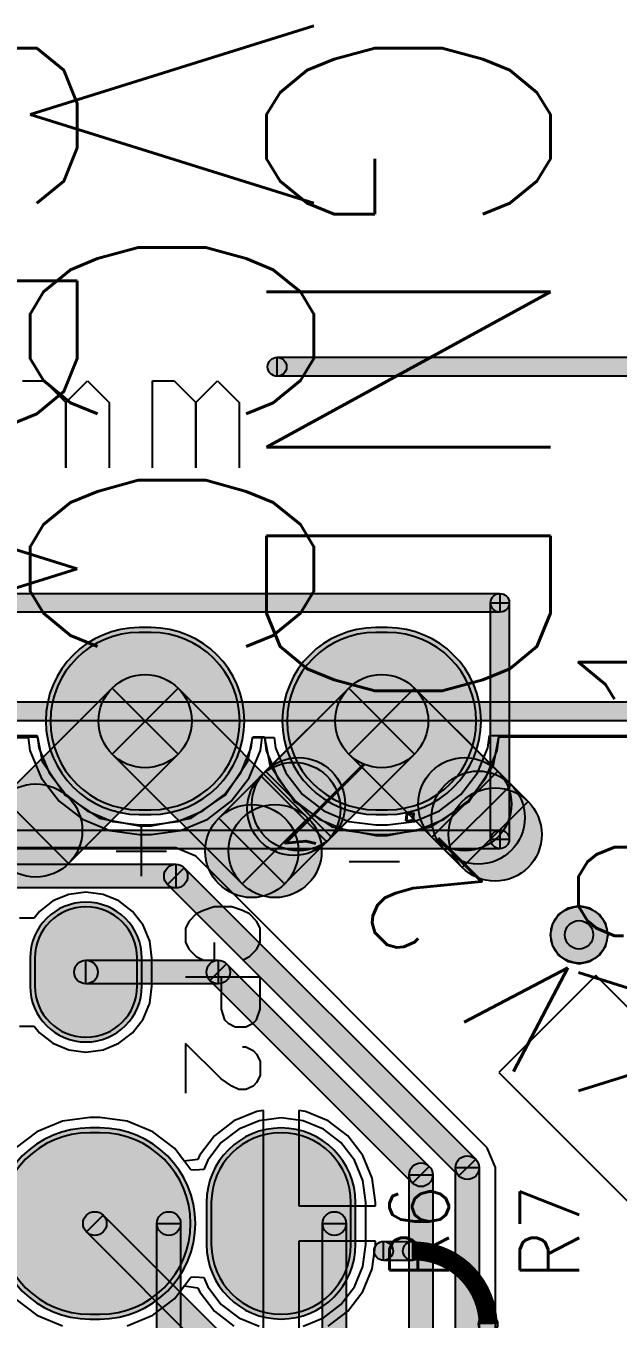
# Model space of a CAD drawing. Header units: millimetres. Extents: x -4 to 157, y -60 to 103.
# Drawn here: x 78 to 103, y 48.5 to 103.2 of the extents above; entities that cross this region are included whole.
import ezdxf

# ---------------------------------------------------------------- set-up
doc = ezdxf.new("R2010")
doc.units = ezdxf.units.MM
for name, color, linetype, true_color in [('BottomLayer', 5, 'Continuous', 0x0000ff), ('BottomOverlay', 7, 'Continuous', 0x999900), ('BottomSolder', 6, 'Continuous', 0xff00ff), ('KeepOutLayer', 6, 'Continuous', 0xff00ff), ('Mechanical17', 7, 'Continuous', 0x7f7f00), ('Mechanical18', 7, 'Continuous', 0x7f7f00), ('MidLayer1', 7, 'Continuous', 0x7f0000), ('MidLayer2', 7, 'Continuous', 0x3f7f00), ('MultiLayer', 7, 'Continuous', 0xc0c0c0), ('TopLayer', 1, 'Continuous', 0xff0000), ('TopOverlay', 2, 'Continuous', 0xffff00), ('TopSolder', 7, 'Continuous', 0x7f007f)]:
    doc.layers.add(name, color=color, linetype=linetype, true_color=true_color)
doc.styles.add('textstyle11', font='standard')
doc.styles.add('textstyle12', font='standard')
doc.styles.add('textstyle21', font='standard')
doc.styles.add('textstyle28', font='standard')
doc.styles.add('textstyle32', font='standard')
doc.styles.add('textstyle33', font='standard')
doc.styles.add('textstyle57', font='standard')
doc.styles.add('textstyle58', font='standard')

msp = doc.modelspace()

# ---------------------------------------------------------------- hatches: boundary and pattern name
at = {"layer": 'BottomLayer', "true_color": 0x0000ff}
h = msp.add_hatch(color=5, dxfattribs=at)
edge = h.paths.add_edge_path(flags=0)
edge.add_arc((83.25, 73.8), 3.75, 270, 450)
edge.add_line((83.25, 77.55), (82.75, 77.55))
edge.add_arc((82.75, 73.8), 3.75, 90, 270)
edge.add_line((82.75, 70.05), (83.25, 70.05))
h = msp.add_hatch(color=5, dxfattribs=at)
edge = h.paths.add_edge_path(flags=0)
edge.add_arc((93.25, 73.8), 3.75, 270, 450)
edge.add_line((93.25, 77.55), (92.75, 77.55))
edge.add_arc((92.75, 73.8), 3.75, 90, 270)
edge.add_line((92.75, 70.05), (93.25, 70.05))
h = msp.add_hatch(color=5, dxfattribs=at)
edge = h.paths.add_edge_path(flags=0)
edge.add_arc((93, 73.8), 1.969, 0, 360)
h = msp.add_hatch(color=5, dxfattribs=at)
edge = h.paths.add_edge_path(flags=0)
edge.add_arc((93, 73.8), 1.969, 0, 360)
for points in [[(90.879, 68.895), (88.095, 71.679), (91.608, 75.192), (94.392, 72.408)], [(91.608, 72.408), (94.392, 75.192), (97.905, 71.679), (95.121, 68.895)], [(67.752, 66.745), (67.752, 67.745), (84.298, 67.745), (84.298, 66.745)], [(83.945, 66.891), (84.652, 67.598), (96.976, 55.275), (96.268, 54.568)], [(80.5, 62.689), (80.5, 63.689), (86.092, 63.689), (86.092, 62.689)], [(85.738, 62.835), (86.445, 63.543), (95.014, 54.973), (94.307, 54.266)], [(97.122, 46.191), (96.122, 46.191), (96.122, 54.921), (97.122, 54.921)], [(95.161, 43.042), (94.161, 43.042), (94.161, 54.62), (95.161, 54.62)], [(80.52, 52.206), (81.228, 52.913), (89.889, 44.251), (89.182, 43.544)]]:
    msp.add_hatch(color=5, dxfattribs=at).paths.add_polyline_path(points, flags=0)
h = msp.add_hatch(color=5, dxfattribs=at)
edge = h.paths.add_edge_path(flags=0)
edge.add_arc((89.487, 70.287), 1.969, 0, 360)
h = msp.add_hatch(color=5, dxfattribs=at)
edge = h.paths.add_edge_path(flags=0)
edge.add_arc((96.513, 70.287), 1.969, 0, 360)
h = msp.add_hatch(color=5, dxfattribs=at)
edge = h.paths.add_edge_path(flags=0)
edge.add_arc((84.298, 67.245), 0.5, 0, 360)
h = msp.add_hatch(color=5, dxfattribs=at)
edge = h.paths.add_edge_path(flags=0)
edge.add_arc((84.298, 67.245), 0.5, 0, 360)
h = msp.add_hatch(color=5, dxfattribs=at)
edge = h.paths.add_edge_path(flags=0)
edge.add_arc((80.5, 62.598), 2.165, 180, 360)
edge.add_line((82.665, 62.598), (82.665, 63.78))
edge.add_arc((80.5, 63.78), 2.165, 0, 180)
edge.add_line((78.335, 63.78), (78.335, 62.598))
h = msp.add_hatch(color=5, dxfattribs=at)
edge = h.paths.add_edge_path(flags=0)
edge.add_arc((101.346, 64.764), 1.2, 0, 360)
h = msp.add_hatch(color=5, dxfattribs=at)
edge = h.paths.add_edge_path(flags=0)
edge.add_arc((80.5, 63.189), 0.5, 0, 360)
h = msp.add_hatch(color=5, dxfattribs=at)
edge = h.paths.add_edge_path(flags=0)
edge.add_arc((86.092, 63.189), 0.5, 0, 360)
h = msp.add_hatch(color=5, dxfattribs=at)
edge = h.paths.add_edge_path(flags=0)
edge.add_arc((86.092, 63.189), 0.5, 0, 360)
h = msp.add_hatch(color=5, dxfattribs=at)
edge = h.paths.add_edge_path(flags=0)
edge.add_arc((80.663, 52.559), 3.839, 90, 270)
edge.add_line((80.663, 48.72), (81.085, 48.72))
edge.add_arc((81.085, 52.559), 3.839, 270, 450)
edge.add_line((81.085, 56.398), (80.663, 56.398))
h = msp.add_hatch(color=5, dxfattribs=at)
edge = h.paths.add_edge_path(flags=0)
edge.add_arc((88.748, 51.67), 2.95, 180, 360)
edge.add_line((91.698, 51.67), (91.698, 53.448))
edge.add_arc((88.748, 53.448), 2.95, 0, 180)
edge.add_line((85.798, 53.448), (85.798, 51.67))
h = msp.add_hatch(color=5, dxfattribs=at)
edge = h.paths.add_edge_path(flags=0)
edge.add_arc((96.622, 54.921), 0.5, 0, 360)
h = msp.add_hatch(color=5, dxfattribs=at)
edge = h.paths.add_edge_path(flags=0)
edge.add_arc((96.622, 54.921), 0.5, 0, 360)
h = msp.add_hatch(color=5, dxfattribs=at)
edge = h.paths.add_edge_path(flags=0)
edge.add_arc((94.661, 54.62), 0.5, 0, 360)
h = msp.add_hatch(color=5, dxfattribs=at)
edge = h.paths.add_edge_path(flags=0)
edge.add_arc((94.661, 54.62), 0.5, 0, 360)
h = msp.add_hatch(color=5, dxfattribs=at)
edge = h.paths.add_edge_path(flags=0)
edge.add_arc((80.874, 52.559), 0.5, 0, 360)
at = {"layer": 'BottomSolder', "true_color": 0xff00ff}
h = msp.add_hatch(color=6, dxfattribs=at)
edge = h.paths.add_edge_path(flags=0)
edge.add_arc((83.25, 73.8), 3.95, 270, 450)
edge.add_line((83.25, 77.75), (82.75, 77.75))
edge.add_arc((82.75, 73.8), 3.95, 90, 270)
edge.add_line((82.75, 69.85), (83.25, 69.85))
h = msp.add_hatch(color=6, dxfattribs=at)
edge = h.paths.add_edge_path(flags=0)
edge.add_arc((93.25, 73.8), 3.95, 270, 450)
edge.add_line((93.25, 77.75), (92.75, 77.75))
edge.add_arc((92.75, 73.8), 3.95, 90, 270)
edge.add_line((92.75, 69.85), (93.25, 69.85))
h = msp.add_hatch(color=6, dxfattribs=at)
edge = h.paths.add_edge_path(flags=0)
edge.add_arc((80.5, 62.598), 2.365, 180, 360)
edge.add_line((82.865, 62.598), (82.865, 63.78))
edge.add_arc((80.5, 63.78), 2.365, 0, 180)
edge.add_line((78.135, 63.78), (78.135, 62.598))
h = msp.add_hatch(color=6, dxfattribs=at)
edge = h.paths.add_edge_path(flags=0)
edge.add_arc((80.663, 52.559), 4.039, 90, 270)
edge.add_line((80.663, 48.52), (81.085, 48.52))
edge.add_arc((81.085, 52.559), 4.039, 270, 450)
edge.add_line((81.085, 56.598), (80.663, 56.598))
h = msp.add_hatch(color=6, dxfattribs=at)
edge = h.paths.add_edge_path(flags=0)
edge.add_arc((88.748, 51.67), 3.15, 180, 360)
edge.add_line((91.898, 51.67), (91.898, 53.448))
edge.add_arc((88.748, 53.448), 3.15, 0, 180)
edge.add_line((85.598, 53.448), (85.598, 51.67))
at = {"layer": 'KeepOutLayer', "true_color": 0xff00ff}
msp.add_hatch(color=6, dxfattribs=at).paths.add_polyline_path([(33.63, 73.813), (33.63, 74.613), (112.37, 74.613), (112.37, 73.813)], flags=0)
at = {"layer": 'Mechanical18', "true_color": 0x7f7f00}
h = msp.add_hatch(color=56, dxfattribs=at)
edge = h.paths.add_edge_path(flags=0)
edge.add_arc((88.578, 88.78), 0.4, 0, 360)
msp.add_hatch(color=56, dxfattribs=at).paths.add_polyline_path([(88.578, 88.38), (88.578, 89.18), (122.213, 89.18), (122.213, 88.38)], flags=0)
at = {"layer": 'MidLayer1', "true_color": 0x7f0000}
h = msp.add_hatch(color=16, dxfattribs=at)
edge = h.paths.add_edge_path(flags=0)
edge.add_arc((83.25, 73.8), 3.75, 270, 450)
edge.add_line((83.25, 77.55), (82.75, 77.55))
edge.add_arc((82.75, 73.8), 3.75, 90, 270)
edge.add_line((82.75, 70.05), (83.25, 70.05))
h = msp.add_hatch(color=16, dxfattribs=at)
edge = h.paths.add_edge_path(flags=0)
edge.add_arc((93.25, 73.8), 3.75, 270, 450)
edge.add_line((93.25, 77.55), (92.75, 77.55))
edge.add_arc((92.75, 73.8), 3.75, 90, 270)
edge.add_line((92.75, 70.05), (93.25, 70.05))
h = msp.add_hatch(color=16, dxfattribs=at)
edge = h.paths.add_edge_path(flags=0)
edge.add_arc((93, 73.8), 1.969, 0, 360)
h = msp.add_hatch(color=16, dxfattribs=at)
edge = h.paths.add_edge_path(flags=0)
edge.add_arc((93, 73.8), 1.969, 0, 360)
for points in [[(88.899, 66.915), (86.115, 69.699), (91.608, 75.192), (94.392, 72.408)], [(91.608, 72.408), (94.392, 75.192), (99.189, 70.395), (96.405, 67.611)]]:
    msp.add_hatch(color=16, dxfattribs=at).paths.add_polyline_path(points, flags=0)
h = msp.add_hatch(color=16, dxfattribs=at)
edge = h.paths.add_edge_path(flags=0)
edge.add_arc((97.797, 69.003), 1.969, 0, 360)
h = msp.add_hatch(color=16, dxfattribs=at)
edge = h.paths.add_edge_path(flags=0)
edge.add_arc((87.507, 68.307), 1.969, 0, 360)
h = msp.add_hatch(color=16, dxfattribs=at)
edge = h.paths.add_edge_path(flags=0)
edge.add_arc((80.5, 62.598), 2.165, 180, 360)
edge.add_line((82.665, 62.598), (82.665, 63.78))
edge.add_arc((80.5, 63.78), 2.165, 0, 180)
edge.add_line((78.335, 63.78), (78.335, 62.598))
h = msp.add_hatch(color=16, dxfattribs=at)
edge = h.paths.add_edge_path(flags=0)
edge.add_arc((101.346, 64.764), 1.2, 0, 360)
h = msp.add_hatch(color=16, dxfattribs=at)
edge = h.paths.add_edge_path(flags=0)
edge.add_arc((80.663, 52.559), 3.839, 90, 270)
edge.add_line((80.663, 48.72), (81.085, 48.72))
edge.add_arc((81.085, 52.559), 3.839, 270, 450)
edge.add_line((81.085, 56.398), (80.663, 56.398))
h = msp.add_hatch(color=16, dxfattribs=at)
edge = h.paths.add_edge_path(flags=0)
edge.add_arc((88.748, 51.67), 2.95, 180, 360)
edge.add_line((91.698, 51.67), (91.698, 53.448))
edge.add_arc((88.748, 53.448), 2.95, 0, 180)
edge.add_line((85.798, 53.448), (85.798, 51.67))
at = {"layer": 'MidLayer2', "true_color": 0x3f7f00}
h = msp.add_hatch(color=76, dxfattribs=at)
edge = h.paths.add_edge_path(flags=0)
edge.add_arc((83.25, 73.8), 3.75, 270, 450)
edge.add_line((83.25, 77.55), (82.75, 77.55))
edge.add_arc((82.75, 73.8), 3.75, 90, 270)
edge.add_line((82.75, 70.05), (83.25, 70.05))
h = msp.add_hatch(color=76, dxfattribs=at)
edge = h.paths.add_edge_path(flags=0)
edge.add_arc((93.25, 73.8), 3.75, 270, 450)
edge.add_line((93.25, 77.55), (92.75, 77.55))
edge.add_arc((92.75, 73.8), 3.75, 90, 270)
edge.add_line((92.75, 70.05), (93.25, 70.05))
h = msp.add_hatch(color=76, dxfattribs=at)
edge = h.paths.add_edge_path(flags=0)
edge.add_arc((83, 73.8), 1.969, 0, 360)
h = msp.add_hatch(color=76, dxfattribs=at)
edge = h.paths.add_edge_path(flags=0)
edge.add_arc((83, 73.8), 1.969, 0, 360)
for points in [[(79.767, 67.783), (76.983, 70.567), (81.608, 75.192), (84.392, 72.408)], [(81.608, 72.408), (84.392, 75.192), (89.885, 69.699), (87.101, 66.915)]]:
    msp.add_hatch(color=76, dxfattribs=at).paths.add_polyline_path(points, flags=0)
h = msp.add_hatch(color=76, dxfattribs=at)
edge = h.paths.add_edge_path(flags=0)
edge.add_arc((78.375, 69.175), 1.969, 0, 360)
h = msp.add_hatch(color=76, dxfattribs=at)
edge = h.paths.add_edge_path(flags=0)
edge.add_arc((88.493, 68.307), 1.969, 0, 360)
h = msp.add_hatch(color=76, dxfattribs=at)
edge = h.paths.add_edge_path(flags=0)
edge.add_arc((80.5, 62.598), 2.165, 180, 360)
edge.add_line((82.665, 62.598), (82.665, 63.78))
edge.add_arc((80.5, 63.78), 2.165, 0, 180)
edge.add_line((78.335, 63.78), (78.335, 62.598))
h = msp.add_hatch(color=76, dxfattribs=at)
edge = h.paths.add_edge_path(flags=0)
edge.add_arc((101.346, 64.764), 0.6, 0, 360)
h = msp.add_hatch(color=76, dxfattribs=at)
edge = h.paths.add_edge_path(flags=0)
edge.add_arc((80.663, 52.559), 3.839, 90, 270)
edge.add_line((80.663, 48.72), (81.085, 48.72))
edge.add_arc((81.085, 52.559), 3.839, 270, 450)
edge.add_line((81.085, 56.398), (80.663, 56.398))
h = msp.add_hatch(color=76, dxfattribs=at)
edge = h.paths.add_edge_path(flags=0)
edge.add_arc((88.748, 51.67), 2.95, 180, 360)
edge.add_line((91.698, 51.67), (91.698, 53.448))
edge.add_arc((88.748, 53.448), 2.95, 0, 180)
edge.add_line((85.798, 53.448), (85.798, 51.67))
at = {"layer": 'MultiLayer', "true_color": 0xc0c0c0}
h = msp.add_hatch(color=9, dxfattribs=at)
edge = h.paths.add_edge_path(flags=0)
edge.add_arc((83.25, 73.8), 3.75, 270, 450)
edge.add_line((83.25, 77.55), (82.75, 77.55))
edge.add_arc((82.75, 73.8), 3.75, 90, 270)
edge.add_line((82.75, 70.05), (83.25, 70.05))
h = msp.add_hatch(color=9, dxfattribs=at)
edge = h.paths.add_edge_path(flags=0)
edge.add_arc((93.25, 73.8), 3.75, 270, 450)
edge.add_line((93.25, 77.55), (92.75, 77.55))
edge.add_arc((92.75, 73.8), 3.75, 90, 270)
edge.add_line((92.75, 70.05), (93.25, 70.05))
h = msp.add_hatch(color=9, dxfattribs=at)
edge = h.paths.add_edge_path(flags=0)
edge.add_arc((80.5, 62.598), 2.165, 180, 360)
edge.add_line((82.665, 62.598), (82.665, 63.78))
edge.add_arc((80.5, 63.78), 2.165, 0, 180)
edge.add_line((78.335, 63.78), (78.335, 62.598))
h = msp.add_hatch(color=9, dxfattribs=at)
edge = h.paths.add_edge_path(flags=0)
edge.add_arc((80.663, 52.559), 3.839, 90, 270)
edge.add_line((80.663, 48.72), (81.085, 48.72))
edge.add_arc((81.085, 52.559), 3.839, 270, 450)
edge.add_line((81.085, 56.398), (80.663, 56.398))
h = msp.add_hatch(color=9, dxfattribs=at)
edge = h.paths.add_edge_path(flags=0)
edge.add_arc((88.748, 51.67), 2.95, 180, 360)
edge.add_line((91.698, 51.67), (91.698, 53.448))
edge.add_arc((88.748, 53.448), 2.95, 0, 180)
edge.add_line((85.798, 53.448), (85.798, 51.67))
at = {"layer": 'TopLayer', "true_color": 0xff0000}
h = msp.add_hatch(color=1, dxfattribs=at)
edge = h.paths.add_edge_path(flags=0)
edge.add_arc((83.25, 73.8), 3.75, 270, 450)
edge.add_line((83.25, 77.55), (82.75, 77.55))
edge.add_arc((82.75, 73.8), 3.75, 90, 270)
edge.add_line((82.75, 70.05), (83.25, 70.05))
h = msp.add_hatch(color=1, dxfattribs=at)
edge = h.paths.add_edge_path(flags=0)
edge.add_arc((93.25, 73.8), 3.75, 270, 450)
edge.add_line((93.25, 77.55), (92.75, 77.55))
edge.add_arc((92.75, 73.8), 3.75, 90, 270)
edge.add_line((92.75, 70.05), (93.25, 70.05))
h = msp.add_hatch(color=1, dxfattribs=at)
edge = h.paths.add_edge_path(flags=0)
edge.add_arc((93, 73.8), 1.969, 0, 360)
h = msp.add_hatch(color=1, dxfattribs=at)
edge = h.paths.add_edge_path(flags=0)
edge.add_arc((93, 73.8), 1.969, 0, 360)
for points in [[(90.679, 68.695), (87.895, 71.479), (91.608, 75.192), (94.392, 72.408)], [(91.608, 72.408), (94.392, 75.192), (98.474, 71.11), (95.69, 68.326)]]:
    msp.add_hatch(color=1, dxfattribs=at).paths.add_polyline_path(points, flags=0)
h = msp.add_hatch(color=1, dxfattribs=at)
edge = h.paths.add_edge_path(flags=0)
edge.add_arc((89.287, 70.087), 1.969, 0, 360)
h = msp.add_hatch(color=1, dxfattribs=at)
edge = h.paths.add_edge_path(flags=0)
edge.add_arc((97.082, 69.718), 1.969, 0, 360)
h = msp.add_hatch(color=1, dxfattribs=at)
edge = h.paths.add_edge_path(flags=0)
edge.add_arc((80.5, 62.598), 2.165, 180, 360)
edge.add_line((82.665, 62.598), (82.665, 63.78))
edge.add_arc((80.5, 63.78), 2.165, 0, 180)
edge.add_line((78.335, 63.78), (78.335, 62.598))
h = msp.add_hatch(color=1, dxfattribs=at)
edge = h.paths.add_edge_path(flags=0)
edge.add_arc((101.346, 64.764), 1.2, 0, 360)
h = msp.add_hatch(color=1, dxfattribs=at)
edge = h.paths.add_edge_path(flags=0)
edge.add_arc((80.663, 52.559), 3.839, 90, 270)
edge.add_line((80.663, 48.72), (81.085, 48.72))
edge.add_arc((81.085, 52.559), 3.839, 270, 450)
edge.add_line((81.085, 56.398), (80.663, 56.398))
h = msp.add_hatch(color=1, dxfattribs=at)
edge = h.paths.add_edge_path(flags=0)
edge.add_arc((88.748, 51.67), 2.95, 180, 360)
edge.add_line((91.698, 51.67), (91.698, 53.448))
edge.add_arc((88.748, 53.448), 2.95, 0, 180)
edge.add_line((85.798, 53.448), (85.798, 51.67))
at = {"layer": 'TopOverlay', "true_color": 0xffff00}
for points in [[(48, 78.406), (48, 79.194), (98, 79.194), (98, 78.406)], [(98.394, 68.8), (97.606, 68.8), (97.606, 78.8), (98.394, 78.8)], [(48, 68.406), (48, 69.194), (98, 69.194), (98, 68.406)], [(84.5, 40.5), (83.5, 40.5), (83.5, 52.559), (84.5, 52.559)], [(91.5, 33.5), (90.5, 33.5), (90.5, 52.559), (91.5, 52.559)], [(93.079, 51), (93.079, 51.8), (94.3, 51.8), (94.3, 51)]]:
    msp.add_hatch(color=2, dxfattribs=at).paths.add_polyline_path(points, flags=0)
h = msp.add_hatch(color=2, dxfattribs=at)
edge = h.paths.add_edge_path(flags=0)
edge.add_arc((98, 78.8), 0.394, 0, 360)
h = msp.add_hatch(color=2, dxfattribs=at)
edge = h.paths.add_edge_path(flags=0)
edge.add_arc((98, 78.8), 0.394, 0, 360)
h = msp.add_hatch(color=2, dxfattribs=at)
edge = h.paths.add_edge_path(flags=0)
edge.add_arc((98, 68.8), 0.394, 0, 360)
h = msp.add_hatch(color=2, dxfattribs=at)
edge = h.paths.add_edge_path(flags=0)
edge.add_arc((98, 68.8), 0.394, 0, 360)
h = msp.add_hatch(color=2, dxfattribs=at)
edge = h.paths.add_edge_path(flags=0)
edge.add_arc((84, 52.559), 0.5, 0, 360)
h = msp.add_hatch(color=2, dxfattribs=at)
edge = h.paths.add_edge_path(flags=0)
edge.add_arc((91, 52.559), 0.5, 0, 360)
h = msp.add_hatch(color=2, dxfattribs=at)
edge = h.paths.add_edge_path(flags=0)
edge.add_arc((93.079, 51.4), 0.4, 0, 360)
h = msp.add_hatch(color=2, dxfattribs=at)
edge = h.paths.add_edge_path(flags=0)
edge.add_arc((94.3, 51.4), 0.4, 0, 360)
h = msp.add_hatch(color=2, dxfattribs=at)
edge = h.paths.add_edge_path(flags=0)
edge.add_arc((94.3, 51.4), 0.4, 0, 360)
h = msp.add_hatch(color=2, dxfattribs=at)
edge = h.paths.add_edge_path(flags=0)
edge.add_arc((97.5, 48.3), 0.4, 0, 360)
h = msp.add_hatch(color=2, dxfattribs=at)
edge = h.paths.add_edge_path(flags=0)
edge.add_arc((97.5, 48.3), 0.4, 0, 360)
at = {"layer": 'TopSolder', "true_color": 0x7f007f}
h = msp.add_hatch(color=216, dxfattribs=at)
edge = h.paths.add_edge_path(flags=0)
edge.add_arc((83.25, 73.8), 3.95, 270, 450)
edge.add_line((83.25, 77.75), (82.75, 77.75))
edge.add_arc((82.75, 73.8), 3.95, 90, 270)
edge.add_line((82.75, 69.85), (83.25, 69.85))
h = msp.add_hatch(color=216, dxfattribs=at)
edge = h.paths.add_edge_path(flags=0)
edge.add_arc((93.25, 73.8), 3.95, 270, 450)
edge.add_line((93.25, 77.75), (92.75, 77.75))
edge.add_arc((92.75, 73.8), 3.95, 90, 270)
edge.add_line((92.75, 69.85), (93.25, 69.85))
h = msp.add_hatch(color=216, dxfattribs=at)
edge = h.paths.add_edge_path(flags=0)
edge.add_arc((80.5, 62.598), 2.365, 180, 360)
edge.add_line((82.865, 62.598), (82.865, 63.78))
edge.add_arc((80.5, 63.78), 2.365, 0, 180)
edge.add_line((78.135, 63.78), (78.135, 62.598))
h = msp.add_hatch(color=216, dxfattribs=at)
edge = h.paths.add_edge_path(flags=0)
edge.add_arc((80.663, 52.559), 4.039, 90, 270)
edge.add_line((80.663, 48.52), (81.085, 48.52))
edge.add_arc((81.085, 52.559), 4.039, 270, 450)
edge.add_line((81.085, 56.598), (80.663, 56.598))
h = msp.add_hatch(color=216, dxfattribs=at)
edge = h.paths.add_edge_path(flags=0)
edge.add_arc((88.748, 51.67), 3.15, 180, 360)
edge.add_line((91.898, 51.67), (91.898, 53.448))
edge.add_arc((88.748, 53.448), 3.15, 0, 180)
edge.add_line((85.598, 53.448), (85.598, 51.67))

# ---------------------------------------------------------------- linework, layer by layer
at = {"layer": 'BottomLayer', "color": 5, "true_color": 0x0000ff}
for p, q in [((83.25, 77.55), (82.75, 77.55)), ((93.25, 77.55), (92.75, 77.55)), ((88.095, 71.679), (91.608, 75.192)), ((91.608, 72.408), (94.392, 75.192)), ((91.608, 75.192), (94.392, 72.408)), ((94.392, 75.192), (97.905, 71.679)), ((94.392, 72.408), (90.879, 68.895)), ((95.121, 68.895), (91.608, 72.408)), ((90.879, 68.895), (88.095, 71.679)), ((97.905, 71.679), (95.121, 68.895)), ((82.75, 70.05), (83.25, 70.05)), ((92.75, 70.05), (93.25, 70.05)), ((67.752, 67.745), (84.298, 67.745)), ((83.945, 66.891), (84.652, 67.598)), ((84.298, 67.745), (84.298, 66.745)), ((84.652, 67.598), (96.976, 55.275)), ((84.298, 66.745), (67.752, 66.745)), ((96.268, 54.568), (83.945, 66.891)), ((78.335, 63.78), (78.335, 62.598)), ((80.5, 62.689), (80.5, 63.689)), ((80.5, 63.689), (86.092, 63.689)), ((82.665, 62.598), (82.665, 63.78)), ((85.738, 62.835), (86.445, 63.543)), ((86.092, 63.689), (86.092, 62.689)), ((86.445, 63.543), (95.014, 54.973)), ((86.092, 62.689), (80.5, 62.689)), ((94.307, 54.266), (85.738, 62.835)), ((81.085, 56.398), (80.663, 56.398)), ((96.976, 55.275), (96.268, 54.568)), ((95.014, 54.973), (94.307, 54.266)), ((96.122, 46.191), (96.122, 54.921)), ((96.122, 54.921), (97.122, 54.921)), ((97.122, 54.921), (97.122, 46.191)), ((94.161, 43.042), (94.161, 54.62)), ((94.161, 54.62), (95.161, 54.62)), ((95.161, 54.62), (95.161, 43.042)), ((85.798, 53.448), (85.798, 51.67)), ((91.698, 51.67), (91.698, 53.448)), ((80.52, 52.206), (81.228, 52.913)), ((81.228, 52.913), (89.889, 44.251)), ((89.182, 43.544), (80.52, 52.206)), ((80.663, 48.72), (81.085, 48.72))]:
    msp.add_line(p, q, dxfattribs=at)
at = {"layer": 'BottomLayer'}
for p, q in [((77.552, 73.13), (78.448, 73.13)), ((78.448, 73.13), (78.652, 72.103)), ((87.348, 72.103), (87.552, 73.13)), ((87.552, 73.13), (88.04, 73.13)), ((88.04, 73.13), (88.276, 71.947)), ((97.724, 71.947), (97.96, 73.13)), ((97.96, 73.13), (112.37, 73.13)), ((78.652, 72.103), (79.614, 70.664)), ((86.386, 70.664), (87.348, 72.103)), ((88.276, 71.947), (89.325, 70.375)), ((96.675, 70.375), (97.724, 71.947)), ((79.614, 70.664), (81.053, 69.702)), ((84.947, 69.702), (86.386, 70.664)), ((89.325, 70.375), (90.897, 69.326)), ((95.103, 69.326), (96.675, 70.375)), ((81.053, 69.702), (82.75, 69.365)), ((83.25, 69.365), (84.947, 69.702)), ((82.75, 69.365), (83.25, 69.365)), ((90.897, 69.326), (92.75, 68.957)), ((92.75, 68.957), (93.25, 68.957)), ((93.25, 68.957), (95.103, 69.326)), ((84.298, 68.436), (69.873, 68.436)), ((85.14, 68.087), (84.298, 68.436)), ((97.464, 55.763), (85.14, 68.087)), ((102.047, 63.045), (97.946, 58.945)), ((110.136, 54.956), (102.047, 63.045)), ((97.946, 58.945), (106.035, 50.856)), ((97.813, 54.921), (97.464, 55.763)), ((97.813, 46.684), (97.813, 54.921))]:
    msp.add_line(p, q, dxfattribs=at)
for centre, radius in [((93, 73.8), 1.969), ((93, 73.8), 1.969), ((89.487, 70.287), 1.969), ((96.513, 70.287), 1.969), ((84.298, 67.245), 0.5), ((84.298, 67.245), 0.5), ((80.5, 63.189), 0.5), ((86.092, 63.189), 0.5), ((86.092, 63.189), 0.5), ((96.622, 54.921), 0.5), ((96.622, 54.921), 0.5), ((94.661, 54.62), 0.5), ((94.661, 54.62), 0.5), ((80.874, 52.559), 0.5)]:
    msp.add_circle(centre, radius, dxfattribs=at)
at = {"layer": 'BottomLayer', "color": 5, "true_color": 0x0000ff}
msp.add_circle((101.346, 64.764), 1.2, dxfattribs=at)
for centre, radius, start, end in [((82.75, 73.8), 3.75, 90, 270), ((83.25, 73.8), 3.75, 270, 90), ((92.75, 73.8), 3.75, 90, 270), ((93.25, 73.8), 3.75, 270, 90), ((80.5, 63.78), 2.165, 0, 180), ((80.5, 62.598), 2.165, 180, 0), ((80.663, 52.559), 3.839, 90, 270), ((81.085, 52.559), 3.839, 270, 90), ((88.748, 53.448), 2.95, 0, 180), ((88.748, 51.67), 2.95, 180, 0)]:
    msp.add_arc(centre, radius, start, end, dxfattribs=at)
at = {"layer": 'BottomOverlay'}
for p, q in [((82.843, 67.241), (82.843, 69.373)), ((81.776, 68.307), (83.909, 68.307)), ((91.619, 67.857), (93.751, 67.857))]:
    msp.add_line(p, q, dxfattribs=at)
at = {"layer": 'BottomSolder', "color": 6, "true_color": 0xff00ff}
for p, q in [((83.25, 77.75), (82.75, 77.75)), ((93.25, 77.75), (92.75, 77.75)), ((82.75, 69.85), (83.25, 69.85)), ((92.75, 69.85), (93.25, 69.85)), ((78.135, 63.78), (78.135, 62.598)), ((82.865, 62.598), (82.865, 63.78)), ((81.085, 56.598), (80.663, 56.598)), ((85.598, 53.448), (85.598, 51.67)), ((91.898, 51.67), (91.898, 53.448)), ((80.663, 48.52), (81.085, 48.52))]:
    msp.add_line(p, q, dxfattribs=at)
for centre, radius, start, end in [((82.75, 73.8), 3.95, 90, 270), ((83.25, 73.8), 3.95, 270, 90), ((92.75, 73.8), 3.95, 90, 270), ((93.25, 73.8), 3.95, 270, 90), ((80.5, 63.78), 2.365, 0, 180), ((80.5, 62.598), 2.365, 180, 0), ((80.663, 52.559), 4.039, 90, 270), ((81.085, 52.559), 4.039, 270, 90), ((88.748, 53.448), 3.15, 0, 180), ((88.748, 51.67), 3.15, 180, 0)]:
    msp.add_arc(centre, radius, start, end, dxfattribs=at)
at = {"layer": 'KeepOutLayer', "color": 6, "true_color": 0xff00ff}
for p, q in [((33.63, 74.613), (112.37, 74.613)), ((112.37, 73.813), (33.63, 73.813))]:
    msp.add_line(p, q, dxfattribs=at)
at = {"layer": 'Mechanical18', "color": 56, "true_color": 0x7f7f00}
for p, q in [((88.578, 88.38), (88.578, 89.18)), ((88.578, 89.18), (122.213, 89.18)), ((122.213, 88.38), (88.578, 88.38))]:
    msp.add_line(p, q, dxfattribs=at)
at = {"layer": 'Mechanical18'}
for p, q in [((77.815, 88.18), (78.731, 88.18)), ((78.731, 88.18), (79.647, 87.263)), ((79.647, 87.263), (80.564, 88.18)), ((80.564, 88.18), (81.48, 87.263)), ((83.313, 84.514), (83.313, 88.18)), ((83.313, 88.18), (84.229, 88.18)), ((84.229, 88.18), (85.146, 87.263)), ((85.146, 87.263), (86.062, 88.18)), ((86.062, 88.18), (86.978, 87.263)), ((79.647, 87.263), (79.647, 84.514)), ((79.647, 84.514), (79.647, 87.263)), ((81.48, 87.263), (81.48, 84.514)), ((85.146, 87.263), (85.146, 84.514)), ((85.146, 84.514), (85.146, 87.263)), ((86.978, 87.263), (86.978, 84.514))]:
    msp.add_line(p, q, dxfattribs=at)
msp.add_circle((88.578, 88.78), 0.4, dxfattribs=at)
at = {"layer": 'MidLayer1', "color": 16, "true_color": 0x7f0000}
for p, q in [((83.25, 77.55), (82.75, 77.55)), ((93.25, 77.55), (92.75, 77.55)), ((86.115, 69.699), (91.608, 75.192)), ((91.608, 72.408), (94.392, 75.192)), ((91.608, 75.192), (94.392, 72.408)), ((94.392, 75.192), (99.189, 70.395)), ((94.392, 72.408), (88.899, 66.915)), ((96.405, 67.611), (91.608, 72.408)), ((82.75, 70.05), (83.25, 70.05)), ((92.75, 70.05), (93.25, 70.05)), ((99.189, 70.395), (96.405, 67.611)), ((88.899, 66.915), (86.115, 69.699)), ((78.335, 63.78), (78.335, 62.598)), ((82.665, 62.598), (82.665, 63.78)), ((81.085, 56.398), (80.663, 56.398)), ((85.798, 53.448), (85.798, 51.67)), ((91.698, 51.67), (91.698, 53.448)), ((80.663, 48.72), (81.085, 48.72))]:
    msp.add_line(p, q, dxfattribs=at)
at = {"layer": 'MidLayer1'}
for p, q in [((77.558, 73.193), (78.442, 73.193)), ((78.442, 73.193), (78.512, 72.664)), ((87.488, 72.664), (87.546, 73.106)), ((87.546, 73.106), (88.05, 73.106)), ((88.05, 73.106), (88.122, 72.56)), ((97.878, 72.56), (97.961, 73.193)), ((97.961, 73.193), (112.37, 73.193)), ((78.512, 72.664), (78.95, 71.606)), ((87.05, 71.606), (87.488, 72.664)), ((88.122, 72.56), (88.601, 71.405)), ((97.399, 71.405), (97.878, 72.56)), ((78.95, 71.606), (79.648, 70.698)), ((86.352, 70.698), (87.05, 71.606)), ((88.601, 71.405), (89.362, 70.412)), ((96.638, 70.412), (97.399, 71.405)), ((79.648, 70.698), (80.556, 70)), ((85.444, 70), (86.352, 70.698)), ((80.556, 70), (81.614, 69.562)), ((84.386, 69.562), (85.444, 70)), ((89.362, 70.412), (90.355, 69.651)), ((95.645, 69.651), (96.638, 70.412)), ((81.614, 69.562), (82.75, 69.412)), ((83.25, 69.412), (84.386, 69.562)), ((90.355, 69.651), (91.51, 69.172)), ((94.49, 69.172), (95.645, 69.651)), ((82.75, 69.412), (83.25, 69.412)), ((91.51, 69.172), (92.75, 69.009)), ((92.75, 69.009), (93.25, 69.009)), ((93.25, 69.009), (94.49, 69.172)), ((79.105, 66.195), (78.528, 65.752)), ((79.778, 66.474), (79.105, 66.195)), ((80.5, 66.569), (79.778, 66.474)), ((81.222, 66.474), (80.5, 66.569)), ((81.895, 66.195), (81.222, 66.474)), ((82.472, 65.752), (81.895, 66.195)), ((78.528, 65.752), (78.314, 65.473)), ((82.916, 65.174), (82.472, 65.752)), ((78.314, 65.473), (77.686, 65.473)), ((83.194, 64.501), (82.916, 65.174)), ((83.289, 63.78), (83.194, 64.501)), ((83.289, 62.598), (83.289, 63.78)), ((83.194, 61.877), (83.289, 62.598)), ((82.916, 61.204), (83.194, 61.877)), ((77.686, 60.905), (78.314, 60.905)), ((78.314, 60.905), (78.528, 60.626)), ((82.472, 60.626), (82.916, 61.204)), ((78.528, 60.626), (79.105, 60.183)), ((79.105, 60.183), (79.778, 59.904)), ((81.222, 59.904), (81.895, 60.183)), ((81.895, 60.183), (82.472, 60.626)), ((79.778, 59.904), (80.5, 59.809)), ((80.5, 59.809), (81.222, 59.904)), ((79.504, 56.883), (78.424, 56.436)), ((80.663, 57.036), (79.504, 56.883)), ((81.085, 57.036), (80.663, 57.036)), ((82.244, 56.883), (81.085, 57.036)), ((83.324, 56.436), (82.244, 56.883)), ((87.821, 56.906), (86.958, 56.549)), ((88.748, 57.028), (87.821, 56.906)), ((89.675, 56.906), (88.748, 57.028)), ((90.538, 56.549), (89.675, 56.906)), ((78.424, 56.436), (77.497, 55.725)), ((84.251, 55.725), (83.324, 56.436)), ((86.958, 56.549), (86.216, 55.98)), ((91.28, 55.98), (90.538, 56.549)), ((86.216, 55.98), (85.647, 55.238)), ((91.849, 55.238), (91.28, 55.98)), ((84.937, 54.831), (84.251, 55.725)), ((85.647, 55.238), (85.484, 54.845)), ((92.207, 54.374), (91.849, 55.238)), ((85.096, 54.81), (84.937, 54.831)), ((85.484, 54.845), (85.096, 54.81)), ((92.329, 53.448), (92.207, 54.374)), ((92.329, 51.67), (92.329, 53.448)), ((92.207, 50.744), (92.329, 51.67)), ((84.937, 50.288), (85.096, 50.309)), ((85.096, 50.309), (85.484, 50.273)), ((91.849, 49.88), (92.207, 50.744)), ((84.251, 49.393), (84.937, 50.288)), ((85.484, 50.273), (85.647, 49.88)), ((85.647, 49.88), (86.216, 49.139)), ((91.28, 49.139), (91.849, 49.88)), ((77.497, 49.393), (78.424, 48.682)), ((83.324, 48.682), (84.251, 49.393)), ((78.424, 48.682), (79.504, 48.235)), ((82.244, 48.235), (83.324, 48.682)), ((86.216, 49.139), (86.958, 48.57)), ((90.538, 48.57), (91.28, 49.139)), ((86.958, 48.57), (87.821, 48.212)), ((89.675, 48.212), (90.538, 48.57))]:
    msp.add_line(p, q, dxfattribs=at)
for centre in [(93, 73.8), (93, 73.8), (97.797, 69.003), (87.507, 68.307)]:
    msp.add_circle(centre, 1.969, dxfattribs=at)
at = {"layer": 'MidLayer1', "color": 16, "true_color": 0x7f0000}
msp.add_circle((101.346, 64.764), 1.2, dxfattribs=at)
for centre, radius, start, end in [((82.75, 73.8), 3.75, 90, 270), ((83.25, 73.8), 3.75, 270, 90), ((92.75, 73.8), 3.75, 90, 270), ((93.25, 73.8), 3.75, 270, 90), ((80.5, 63.78), 2.165, 0, 180), ((80.5, 62.598), 2.165, 180, 0), ((80.663, 52.559), 3.839, 90, 270), ((81.085, 52.559), 3.839, 270, 90), ((88.748, 53.448), 2.95, 0, 180), ((88.748, 51.67), 2.95, 180, 0)]:
    msp.add_arc(centre, radius, start, end, dxfattribs=at)
at = {"layer": 'MidLayer2', "color": 76, "true_color": 0x3f7f00}
for p, q in [((83.25, 77.55), (82.75, 77.55)), ((93.25, 77.55), (92.75, 77.55)), ((76.983, 70.567), (81.608, 75.192)), ((81.608, 72.408), (84.392, 75.192)), ((81.608, 75.192), (84.392, 72.408)), ((84.392, 75.192), (89.885, 69.699)), ((84.392, 72.408), (79.767, 67.783)), ((87.101, 66.915), (81.608, 72.408)), ((79.767, 67.783), (76.983, 70.567)), ((82.75, 70.05), (83.25, 70.05)), ((92.75, 70.05), (93.25, 70.05)), ((89.885, 69.699), (87.101, 66.915)), ((78.335, 63.78), (78.335, 62.598)), ((82.665, 62.598), (82.665, 63.78)), ((81.085, 56.398), (80.663, 56.398)), ((85.798, 53.448), (85.798, 51.67)), ((91.698, 51.67), (91.698, 53.448)), ((80.663, 48.72), (81.085, 48.72))]:
    msp.add_line(p, q, dxfattribs=at)
at = {"layer": 'MidLayer2'}
for p, q in [((77.546, 73.106), (78.05, 73.106)), ((78.05, 73.106), (78.122, 72.56)), ((87.878, 72.56), (87.95, 73.106)), ((87.95, 73.106), (88.454, 73.106)), ((88.454, 73.106), (88.512, 72.664)), ((97.488, 72.664), (97.558, 73.193)), ((97.558, 73.193), (112.37, 73.193)), ((78.122, 72.56), (78.601, 71.405)), ((87.399, 71.405), (87.878, 72.56)), ((88.512, 72.664), (88.95, 71.606)), ((97.05, 71.606), (97.488, 72.664)), ((78.601, 71.405), (79.362, 70.412)), ((86.638, 70.412), (87.399, 71.405)), ((88.95, 71.606), (89.648, 70.698)), ((96.352, 70.698), (97.05, 71.606)), ((89.648, 70.698), (90.556, 70)), ((95.444, 70), (96.352, 70.698)), ((79.362, 70.412), (80.355, 69.651)), ((85.645, 69.651), (86.638, 70.412)), ((90.556, 70), (91.614, 69.562)), ((94.386, 69.562), (95.444, 70)), ((80.355, 69.651), (81.51, 69.172)), ((84.49, 69.172), (85.645, 69.651)), ((91.614, 69.562), (92.75, 69.412)), ((93.25, 69.412), (94.386, 69.562)), ((81.51, 69.172), (82.75, 69.009)), ((82.75, 69.009), (83.25, 69.009)), ((83.25, 69.009), (84.49, 69.172)), ((92.75, 69.412), (93.25, 69.412)), ((79.105, 66.195), (78.528, 65.752)), ((79.778, 66.474), (79.105, 66.195)), ((80.5, 66.569), (79.778, 66.474)), ((81.222, 66.474), (80.5, 66.569)), ((81.895, 66.195), (81.222, 66.474)), ((82.472, 65.752), (81.895, 66.195)), ((78.528, 65.752), (78.314, 65.473)), ((82.916, 65.174), (82.472, 65.752)), ((100.481, 65.629), (100.216, 65.232)), ((100.878, 65.894), (100.481, 65.629)), ((101.346, 65.987), (100.878, 65.894)), ((101.815, 65.894), (101.346, 65.987)), ((102.212, 65.629), (101.815, 65.894)), ((102.477, 65.232), (102.212, 65.629)), ((78.314, 65.473), (77.686, 65.473)), ((83.194, 64.501), (82.916, 65.174)), ((100.216, 65.232), (100.123, 64.764)), ((102.57, 64.764), (102.477, 65.232)), ((100.123, 64.764), (100.216, 64.296)), ((102.477, 64.296), (102.57, 64.764)), ((83.289, 63.78), (83.194, 64.501)), ((100.216, 64.296), (100.481, 63.899)), ((102.212, 63.899), (102.477, 64.296)), ((83.289, 62.598), (83.289, 63.78)), ((100.481, 63.899), (100.878, 63.633)), ((100.878, 63.633), (101.346, 63.54)), ((101.346, 63.54), (101.815, 63.633)), ((101.815, 63.633), (102.212, 63.899)), ((83.194, 61.877), (83.289, 62.598)), ((82.916, 61.204), (83.194, 61.877)), ((77.686, 60.905), (78.314, 60.905)), ((78.314, 60.905), (78.528, 60.626)), ((82.472, 60.626), (82.916, 61.204)), ((78.528, 60.626), (79.105, 60.183)), ((79.105, 60.183), (79.778, 59.904)), ((81.222, 59.904), (81.895, 60.183)), ((81.895, 60.183), (82.472, 60.626)), ((79.778, 59.904), (80.5, 59.809)), ((80.5, 59.809), (81.222, 59.904)), ((79.504, 56.883), (78.424, 56.436)), ((80.663, 57.036), (79.504, 56.883)), ((81.085, 57.036), (80.663, 57.036)), ((82.244, 56.883), (81.085, 57.036)), ((83.324, 56.436), (82.244, 56.883)), ((86.756, 56.898), (85.931, 56.265)), ((87.717, 57.296), (86.756, 56.898)), ((87.998, 57.333), (87.717, 57.296)), ((87.998, 52.559), (87.998, 57.333)), ((89.779, 57.296), (89.498, 57.333)), ((89.498, 57.333), (89.498, 53.309)), ((90.74, 56.898), (89.779, 57.296)), ((91.565, 56.265), (90.74, 56.898)), ((78.424, 56.436), (77.497, 55.725)), ((84.251, 55.725), (83.324, 56.436)), ((85.931, 56.265), (85.298, 55.44)), ((92.198, 55.44), (91.565, 56.265)), ((84.656, 55.197), (84.251, 55.725)), ((85.228, 55.272), (84.656, 55.197)), ((85.298, 55.44), (85.228, 55.272)), ((92.596, 54.479), (92.198, 55.44)), ((92.732, 53.448), (92.596, 54.479)), ((89.498, 53.309), (92.732, 53.309)), ((92.732, 53.309), (92.732, 53.448)), ((87.998, 47.785), (87.998, 52.559)), ((92.732, 51.809), (89.498, 51.809)), ((89.498, 51.809), (89.498, 47.785)), ((92.596, 50.639), (92.732, 51.67)), ((92.732, 51.67), (92.732, 51.809)), ((92.198, 49.678), (92.596, 50.639)), ((84.251, 49.393), (84.656, 49.921)), ((84.656, 49.921), (85.228, 49.846)), ((85.228, 49.846), (85.298, 49.678)), ((77.497, 49.393), (78.424, 48.682)), ((83.324, 48.682), (84.251, 49.393)), ((85.298, 49.678), (85.931, 48.853)), ((91.565, 48.853), (92.198, 49.678)), ((78.424, 48.682), (79.504, 48.235)), ((82.244, 48.235), (83.324, 48.682)), ((85.931, 48.853), (86.756, 48.22)), ((90.74, 48.22), (91.565, 48.853))]:
    msp.add_line(p, q, dxfattribs=at)
for centre in [(83, 73.8), (83, 73.8), (78.375, 69.175), (88.493, 68.307)]:
    msp.add_circle(centre, 1.969, dxfattribs=at)
at = {"layer": 'MidLayer2', "color": 76, "true_color": 0x3f7f00}
msp.add_circle((101.346, 64.764), 0.6, dxfattribs=at)
for centre, radius, start, end in [((82.75, 73.8), 3.75, 90, 270), ((83.25, 73.8), 3.75, 270, 90), ((92.75, 73.8), 3.75, 90, 270), ((93.25, 73.8), 3.75, 270, 90), ((80.5, 63.78), 2.165, 0, 180), ((80.5, 62.598), 2.165, 180, 0), ((80.663, 52.559), 3.839, 90, 270), ((81.085, 52.559), 3.839, 270, 90), ((88.748, 53.448), 2.95, 0, 180), ((88.748, 51.67), 2.95, 180, 0)]:
    msp.add_arc(centre, radius, start, end, dxfattribs=at)
at = {"layer": 'MultiLayer', "color": 9, "true_color": 0xc0c0c0}
for p, q in [((83.25, 77.55), (82.75, 77.55)), ((93.25, 77.55), (92.75, 77.55)), ((82.75, 70.05), (83.25, 70.05)), ((92.75, 70.05), (93.25, 70.05)), ((78.335, 63.78), (78.335, 62.598)), ((82.665, 62.598), (82.665, 63.78)), ((81.085, 56.398), (80.663, 56.398)), ((85.798, 53.448), (85.798, 51.67)), ((91.698, 51.67), (91.698, 53.448)), ((80.663, 48.72), (81.085, 48.72))]:
    msp.add_line(p, q, dxfattribs=at)
for centre, radius, start, end in [((82.75, 73.8), 3.75, 90, 270), ((83.25, 73.8), 3.75, 270, 90), ((92.75, 73.8), 3.75, 90, 270), ((93.25, 73.8), 3.75, 270, 90), ((80.5, 63.78), 2.165, 0, 180), ((80.5, 62.598), 2.165, 180, 0), ((80.663, 52.559), 3.839, 90, 270), ((81.085, 52.559), 3.839, 270, 90), ((88.748, 53.448), 2.95, 0, 180), ((88.748, 51.67), 2.95, 180, 0)]:
    msp.add_arc(centre, radius, start, end, dxfattribs=at)
at = {"layer": 'TopLayer', "color": 1, "true_color": 0xff0000}
for p, q in [((83.25, 77.55), (82.75, 77.55)), ((93.25, 77.55), (92.75, 77.55)), ((87.895, 71.479), (91.608, 75.192)), ((91.608, 72.408), (94.392, 75.192)), ((91.608, 75.192), (94.392, 72.408)), ((94.392, 75.192), (98.474, 71.11)), ((94.392, 72.408), (90.679, 68.695)), ((95.69, 68.326), (91.608, 72.408)), ((90.679, 68.695), (87.895, 71.479)), ((98.474, 71.11), (95.69, 68.326)), ((82.75, 70.05), (83.25, 70.05)), ((92.75, 70.05), (93.25, 70.05)), ((78.335, 63.78), (78.335, 62.598)), ((82.665, 62.598), (82.665, 63.78)), ((81.085, 56.398), (80.663, 56.398)), ((85.798, 53.448), (85.798, 51.67)), ((91.698, 51.67), (91.698, 53.448)), ((80.663, 48.72), (81.085, 48.72))]:
    msp.add_line(p, q, dxfattribs=at)
at = {"layer": 'TopLayer'}
for p, q in [((77.558, 73.193), (78.442, 73.193)), ((78.442, 73.193), (78.512, 72.664)), ((87.488, 72.664), (87.546, 73.106)), ((87.546, 73.106), (88.05, 73.106)), ((88.05, 73.106), (88.122, 72.56)), ((97.878, 72.56), (97.961, 73.193)), ((97.961, 73.193), (112.37, 73.193)), ((78.512, 72.664), (78.95, 71.606)), ((87.05, 71.606), (87.488, 72.664)), ((88.122, 72.56), (88.601, 71.405)), ((97.399, 71.405), (97.878, 72.56)), ((78.95, 71.606), (79.648, 70.698)), ((86.352, 70.698), (87.05, 71.606)), ((88.601, 71.405), (89.362, 70.412)), ((96.638, 70.412), (97.399, 71.405)), ((79.648, 70.698), (80.556, 70)), ((85.444, 70), (86.352, 70.698)), ((80.556, 70), (81.614, 69.562)), ((84.386, 69.562), (85.444, 70)), ((89.362, 70.412), (90.355, 69.651)), ((95.645, 69.651), (96.638, 70.412)), ((81.614, 69.562), (82.75, 69.412)), ((83.25, 69.412), (84.386, 69.562)), ((90.355, 69.651), (91.51, 69.172)), ((94.49, 69.172), (95.645, 69.651)), ((82.75, 69.412), (83.25, 69.412)), ((91.51, 69.172), (92.75, 69.009)), ((92.75, 69.009), (93.25, 69.009)), ((93.25, 69.009), (94.49, 69.172)), ((79.105, 66.195), (78.528, 65.752)), ((79.778, 66.474), (79.105, 66.195)), ((80.5, 66.569), (79.778, 66.474)), ((81.222, 66.474), (80.5, 66.569)), ((81.895, 66.195), (81.222, 66.474)), ((82.472, 65.752), (81.895, 66.195)), ((78.528, 65.752), (78.314, 65.473)), ((82.916, 65.174), (82.472, 65.752)), ((78.314, 65.473), (77.686, 65.473)), ((83.194, 64.501), (82.916, 65.174)), ((83.289, 63.78), (83.194, 64.501)), ((83.289, 62.598), (83.289, 63.78)), ((83.194, 61.877), (83.289, 62.598)), ((82.916, 61.204), (83.194, 61.877)), ((77.686, 60.905), (78.314, 60.905)), ((78.314, 60.905), (78.528, 60.626)), ((82.472, 60.626), (82.916, 61.204)), ((78.528, 60.626), (79.105, 60.183)), ((79.105, 60.183), (79.778, 59.904)), ((81.222, 59.904), (81.895, 60.183)), ((81.895, 60.183), (82.472, 60.626)), ((79.778, 59.904), (80.5, 59.809)), ((80.5, 59.809), (81.222, 59.904)), ((79.504, 56.883), (78.424, 56.436)), ((80.663, 57.036), (79.504, 56.883)), ((81.085, 57.036), (80.663, 57.036)), ((82.244, 56.883), (81.085, 57.036)), ((83.324, 56.436), (82.244, 56.883)), ((87.821, 56.906), (86.958, 56.549)), ((88.748, 57.028), (87.821, 56.906)), ((89.675, 56.906), (88.748, 57.028)), ((90.538, 56.549), (89.675, 56.906)), ((78.424, 56.436), (77.497, 55.725)), ((84.251, 55.725), (83.324, 56.436)), ((86.958, 56.549), (86.216, 55.98)), ((91.28, 55.98), (90.538, 56.549)), ((86.216, 55.98), (85.647, 55.238)), ((91.849, 55.238), (91.28, 55.98)), ((84.937, 54.831), (84.251, 55.725)), ((85.647, 55.238), (85.484, 54.845)), ((92.207, 54.374), (91.849, 55.238)), ((85.096, 54.81), (84.937, 54.831)), ((85.484, 54.845), (85.096, 54.81)), ((92.329, 53.448), (92.207, 54.374)), ((92.329, 51.67), (92.329, 53.448)), ((92.207, 50.744), (92.329, 51.67)), ((84.937, 50.288), (85.096, 50.309)), ((85.096, 50.309), (85.484, 50.273)), ((91.849, 49.88), (92.207, 50.744)), ((84.251, 49.393), (84.937, 50.288)), ((85.484, 50.273), (85.647, 49.88)), ((85.647, 49.88), (86.216, 49.139)), ((91.28, 49.139), (91.849, 49.88)), ((77.497, 49.393), (78.424, 48.682)), ((83.324, 48.682), (84.251, 49.393)), ((78.424, 48.682), (79.504, 48.235)), ((82.244, 48.235), (83.324, 48.682)), ((86.216, 49.139), (86.958, 48.57)), ((90.538, 48.57), (91.28, 49.139)), ((86.958, 48.57), (87.821, 48.212)), ((89.675, 48.212), (90.538, 48.57))]:
    msp.add_line(p, q, dxfattribs=at)
for centre in [(93, 73.8), (93, 73.8), (89.287, 70.087), (97.082, 69.718)]:
    msp.add_circle(centre, 1.969, dxfattribs=at)
at = {"layer": 'TopLayer', "color": 1, "true_color": 0xff0000}
msp.add_circle((101.346, 64.764), 1.2, dxfattribs=at)
for centre, radius, start, end in [((82.75, 73.8), 3.75, 90, 270), ((83.25, 73.8), 3.75, 270, 90), ((92.75, 73.8), 3.75, 90, 270), ((93.25, 73.8), 3.75, 270, 90), ((80.5, 63.78), 2.165, 0, 180), ((80.5, 62.598), 2.165, 180, 0), ((80.663, 52.559), 3.839, 90, 270), ((81.085, 52.559), 3.839, 270, 90), ((88.748, 53.448), 2.95, 0, 180), ((88.748, 51.67), 2.95, 180, 0)]:
    msp.add_arc(centre, radius, start, end, dxfattribs=at)
at = {"layer": 'TopOverlay', "color": 2, "true_color": 0xffff00}
for p, q in [((48, 79.194), (98, 79.194)), ((97.606, 68.8), (97.606, 78.8)), ((97.606, 78.8), (98.394, 78.8)), ((98, 79.194), (98, 78.406)), ((98.394, 78.8), (98.394, 68.8)), ((98, 78.406), (48, 78.406)), ((48, 69.194), (98, 69.194)), ((98, 69.194), (98, 68.406)), ((98, 68.406), (48, 68.406)), ((98.394, 68.8), (97.606, 68.8)), ((83.5, 40.5), (83.5, 52.559)), ((83.5, 52.559), (84.5, 52.559)), ((84.5, 52.559), (84.5, 40.5)), ((90.5, 33.5), (90.5, 52.559)), ((90.5, 52.559), (91.5, 52.559)), ((91.5, 52.559), (91.5, 33.5)), ((93.079, 51), (93.079, 51.8)), ((93.079, 51.8), (94.3, 51.8)), ((94.3, 51.8), (94.3, 51)), ((94.3, 51), (93.079, 51))]:
    msp.add_line(p, q, dxfattribs=at)
at = {"layer": 'TopOverlay'}
for p, q in [((85.163, 65.645), (84.863, 65.345)), ((85.463, 65.795), (85.163, 65.645)), ((85.913, 65.945), (85.463, 65.795)), ((86.662, 65.945), (85.913, 65.945)), ((87.112, 65.795), (86.662, 65.945)), ((87.412, 65.645), (87.112, 65.795)), ((87.712, 65.345), (87.412, 65.645)), ((84.863, 65.345), (84.713, 65.045)), ((87.862, 65.045), (87.712, 65.345)), ((84.713, 65.045), (84.713, 64.445)), ((87.862, 64.445), (87.862, 65.045)), ((84.713, 64.445), (84.863, 64.145)), ((84.863, 64.145), (85.163, 63.846)), ((85.913, 64.445), (85.913, 63.696)), ((87.412, 63.846), (87.712, 64.145)), ((87.712, 64.145), (87.862, 64.445)), ((85.163, 63.846), (85.463, 63.696)), ((85.463, 63.696), (85.913, 63.696)), ((87.112, 63.696), (87.412, 63.846)), ((87.862, 62.976), (84.713, 62.976)), ((86.212, 62.976), (86.212, 61.626)), ((87.862, 61.626), (87.862, 62.976)), ((86.212, 61.626), (86.362, 61.176)), ((87.712, 61.176), (87.862, 61.626)), ((86.362, 61.176), (86.512, 61.027)), ((86.512, 61.027), (86.812, 60.877)), ((86.812, 60.877), (87.262, 60.877)), ((87.262, 60.877), (87.562, 61.027)), ((87.562, 61.027), (87.712, 61.176)), ((86.212, 58.672), (84.713, 60.172)), ((84.713, 60.172), (84.713, 58.073)), ((87.112, 60.022), (87.262, 60.022)), ((87.262, 60.022), (87.562, 59.872)), ((87.562, 59.872), (87.712, 59.722)), ((87.712, 59.722), (87.862, 59.422)), ((87.862, 59.422), (87.862, 58.822)), ((86.662, 58.372), (86.212, 58.672)), ((87.712, 58.522), (87.562, 58.372)), ((87.862, 58.822), (87.712, 58.522)), ((86.962, 58.222), (86.662, 58.372)), ((87.262, 58.222), (86.962, 58.222)), ((87.562, 58.372), (87.262, 58.222))]:
    msp.add_line(p, q, dxfattribs=at)
msp.add_lwpolyline([(94.3, 51.4, 0.8, 0.8, -0.414214), (97.5, 48.3, 0.8, 0.8, 0)], format="xyseb", dxfattribs=at)
for centre, radius in [((98, 78.8), 0.394), ((98, 78.8), 0.394), ((98, 68.8), 0.394), ((98, 68.8), 0.394), ((84, 52.559), 0.5), ((91, 52.559), 0.5), ((93.079, 51.4), 0.4), ((94.3, 51.4), 0.4), ((94.3, 51.4), 0.4), ((97.5, 48.3), 0.4), ((97.5, 48.3), 0.4)]:
    msp.add_circle(centre, radius, dxfattribs=at)
at = {"layer": 'TopSolder', "color": 216, "true_color": 0x7f007f}
for p, q in [((83.25, 77.75), (82.75, 77.75)), ((93.25, 77.75), (92.75, 77.75)), ((82.75, 69.85), (83.25, 69.85)), ((92.75, 69.85), (93.25, 69.85)), ((78.135, 63.78), (78.135, 62.598)), ((82.865, 62.598), (82.865, 63.78)), ((81.085, 56.598), (80.663, 56.598)), ((85.598, 53.448), (85.598, 51.67)), ((91.898, 51.67), (91.898, 53.448)), ((80.663, 48.52), (81.085, 48.52))]:
    msp.add_line(p, q, dxfattribs=at)
for centre, radius, start, end in [((82.75, 73.8), 3.95, 90, 270), ((83.25, 73.8), 3.95, 270, 90), ((92.75, 73.8), 3.95, 90, 270), ((93.25, 73.8), 3.95, 270, 90), ((80.5, 63.78), 2.365, 0, 180), ((80.5, 62.598), 2.365, 180, 0), ((80.663, 52.559), 4.039, 90, 270), ((81.085, 52.559), 4.039, 270, 90), ((88.748, 53.448), 3.15, 0, 180), ((88.748, 51.67), 3.15, 180, 0)]:
    msp.add_arc(centre, radius, start, end, dxfattribs=at)

# ---------------------------------------------------------------- texts
at = {"layer": 'BottomLayer', "style": 'textstyle33'}
msp.add_text('V 2.1', height=4.7244, rotation=135, dxfattribs=at).set_placement((102.047, 62.197))
at = {"layer": 'BottomOverlay'}
for s, style, p in [('R6', 'textstyle57', (95.835, 50.197)), ('R7', 'textstyle58', (101.346, 50.197))]:
    msp.add_text(s, height=2.5, rotation=90, dxfattribs=dict(at, style=style)).set_placement(p)
at = {"layer": 'BottomSolder', "style": 'textstyle32'}
msp.add_text('V 2.1', height=4.7244, rotation=135, dxfattribs=at).set_placement((102.047, 62.197))
at = {"layer": 'Mechanical17'}
for s, style, p in [('VCC', 'textstyle12', (78.133, 103.661)), ('SDA', 'textstyle21', (68.133, 103.661)), ('GND', 'textstyle28', (88.133, 103.661))]:
    msp.add_text(s, height=12, rotation=270, dxfattribs=dict(at, style=style)).set_placement(p)
at = {"layer": 'TopOverlay', "style": 'textstyle11'}
msp.add_text('I2C Encoder V2.1', height=8, rotation=90, dxfattribs=at).set_placement((109.321, -6.496))

doc.saveas('drawing.dxf')
